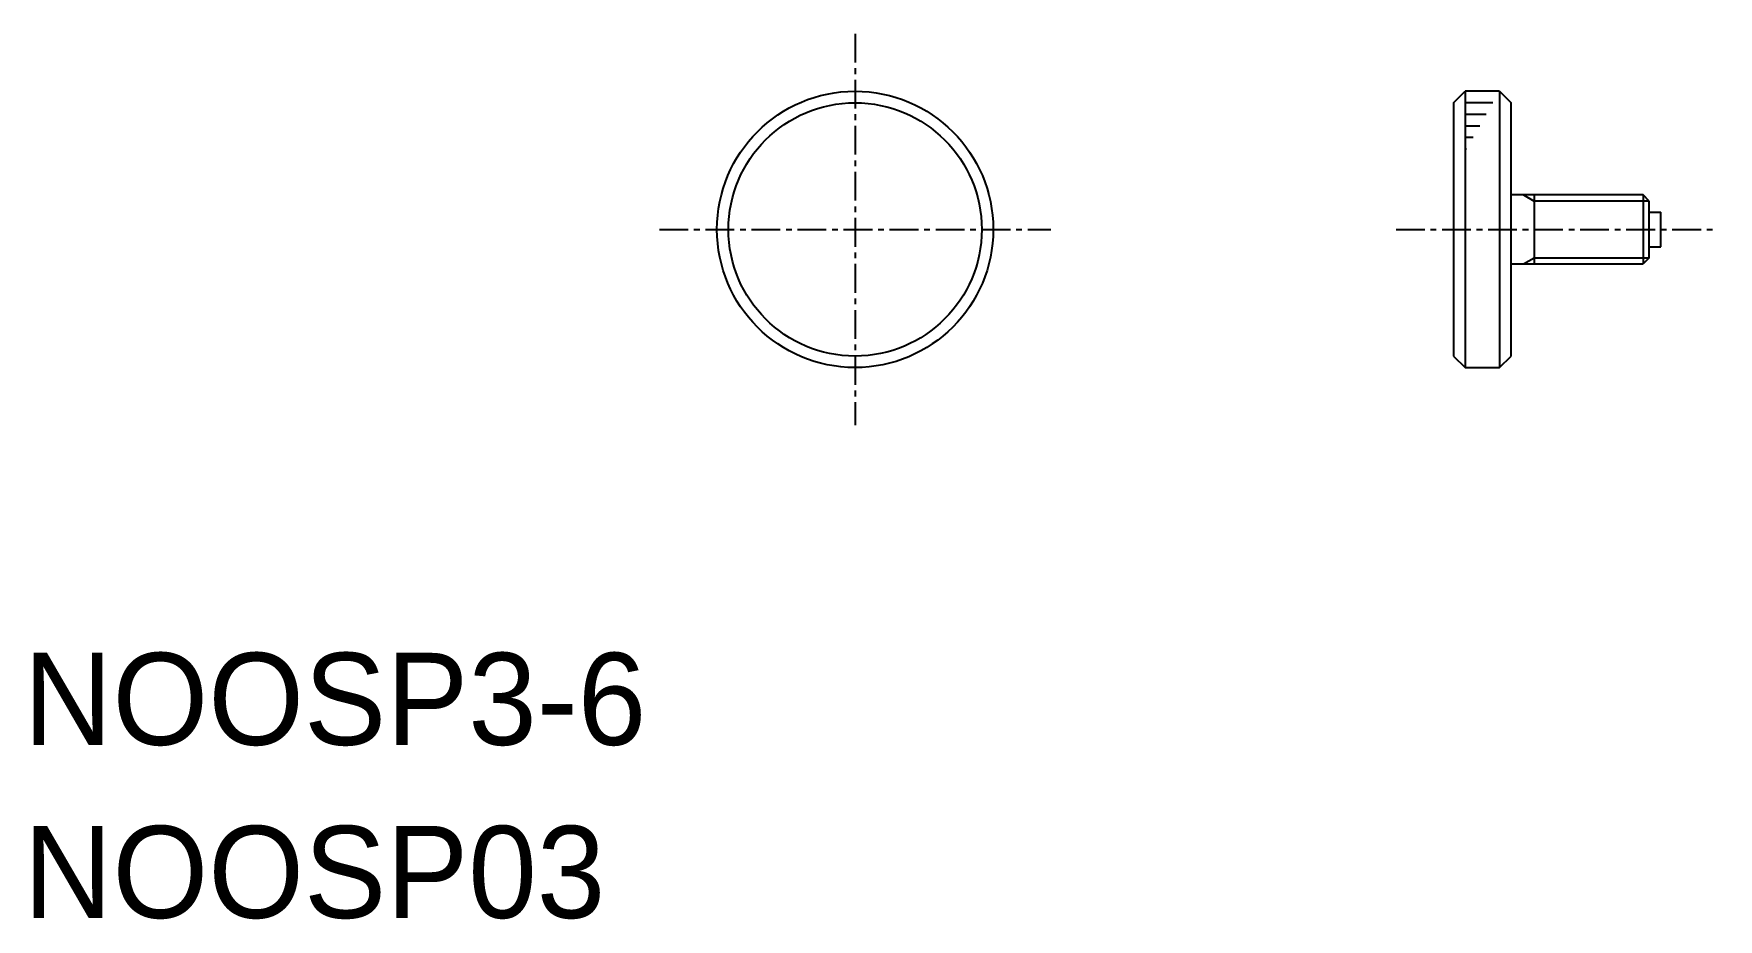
# Model space of a CAD drawing. Extents: x 0.4 to 73.6, y -0.1 to 38.4.
import ezdxf

# ---------------------------------------------------------------- set-up
doc = ezdxf.new("R2010")
doc.units = 0
doc.linetypes.add('CENTER', pattern=[2, 1.25, -0.25, 0.25, -0.25])
doc.layers.get('0').update_dxf_attribs({"linetype": 'CONTINUOUS'})
doc.layers.add('CENTER', color=1, linetype='CENTER')

msp = doc.modelspace()

# ---------------------------------------------------------------- linework, layer by layer
at = {"color": 7, "linetype": 'CONTINUOUS'}
for p, q in [((62.121, 35.403), (62.621, 35.903)), ((62.621, 35.903), (62.621, 23.903)), ((64.121, 35.903), (62.621, 35.903)), ((64.121, 35.903), (64.121, 23.903)), ((64.121, 35.903), (64.621, 35.403)), ((62.121, 35.403), (62.121, 24.403)), ((63.832, 35.403), (62.621, 35.403)), ((62.996, 35.403), (62.996, 35.403)), ((63.371, 35.403), (63.371, 35.403)), ((64.621, 24.403), (64.621, 35.403)), ((62.621, 34.903), (63.543, 34.903)), ((62.621, 34.403), (63.255, 34.403)), ((62.621, 33.903), (62.966, 33.903)), ((62.621, 33.403), (62.677, 33.403)), ((70.35, 31.403), (64.621, 31.403)), ((65.621, 31.403), (65.621, 28.403)), ((70.621, 31.132), (70.35, 31.403)), ((70.35, 31.403), (70.35, 28.403)), ((70.621, 28.674), (70.621, 31.132)), ((70.621, 30.653), (71.121, 30.653)), ((71.121, 29.153), (71.121, 30.653)), ((70.621, 28.674), (70.35, 28.403)), ((70.621, 29.153), (71.121, 29.153)), ((64.621, 28.403), (70.35, 28.403)), ((62.121, 24.403), (62.621, 23.903)), ((64.121, 23.903), (64.621, 24.403)), ((62.621, 23.903), (64.121, 23.903))]:
    msp.add_line(p, q, dxfattribs=at)
at = {"color": 3, "linetype": 'CONTINUOUS'}
for p, q in [((65.151, 31.403), (65.621, 31.132)), ((70.621, 31.132), (65.621, 31.132)), ((65.151, 28.403), (65.621, 28.674)), ((65.621, 28.674), (70.621, 28.674))]:
    msp.add_line(p, q, dxfattribs=at)
at = {"color": 7, "linetype": 'CONTINUOUS'}
for radius in [6, 5.5]:
    msp.add_circle((36.122, 29.903), radius, dxfattribs=at)
at = {"layer": 'CENTER', "color": 1, "linetype": 'CENTER'}
for p, q in [((36.122, 38.403), (36.122, 21.403)), ((27.622, 29.903), (44.622, 29.903)), ((59.621, 29.903), (73.621, 29.903))]:
    msp.add_line(p, q, dxfattribs=at)

# ---------------------------------------------------------------- texts
for s, p in [('NOOSP3-6', (0, 7.516)), ('NOOSP03', (0, 0))]:
    msp.add_text(s, height=4).set_placement(p)

doc.saveas('drawing.dxf')
